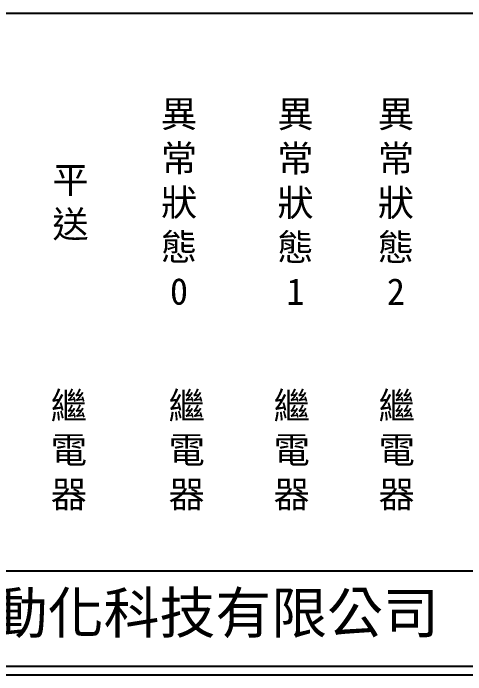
# Model space of a CAD drawing. Extents: x 889 to 1176, y 251 to 455.
# Drawn here: x 955.4 to 1021.6, y 251.2 to 348.2 of the extents above; entities that cross this region are included whole.
import ezdxf

# ---------------------------------------------------------------- set-up
doc = ezdxf.new("R2010")
doc.units = 0
doc.layers.add('圖框層', color=7, linetype='CONTINUOUS')
doc.layers.add('標尺寸層', color=3, linetype='CONTINUOUS')
doc.styles.add('CNS', font='romanc.shx', dxfattribs={"bigfont": 'chineset.shx'})
doc.styles.add('STSL', font='KAIU.TTF')

msp = doc.modelspace()

# ---------------------------------------------------------------- linework, layer by layer
at = {"layer": '圖框層', "color": 7}
for p, q in [((890.321, 266.445), (1174.821, 266.445)), ((890.321, 252.445), (1174.821, 252.445)), ((889.071, 251.195), (1176.071, 251.195))]:
    msp.add_line(p, q, dxfattribs=at)
at = {"layer": '標尺寸層', "color": 7}
msp.add_line((893.818, 348.153), (1171.69, 348.153), dxfattribs=at)

# ---------------------------------------------------------------- texts
at = {"layer": '圖框層', "color": 4, "style": 'STSL'}
msp.add_text('泓陞自動化科技有限公司', height=6, dxfattribs=at).set_placement((927.675, 257.271))
at = {"layer": '標尺寸層', "color": 7, "char_height": 3.9, "attachment_point": 5, "style": 'CNS'}
for s, insert, width in [('{\\fDFKai-SB|b0|i0|c136|p65;異常狀態0}', (979.642, 320.36), 2.84806), ('{\\fDFKai-SB|b0|i0|c136|p65;異常狀態1}', (996.696, 320.36), 2.84806), ('{\\fDFKai-SB|b0|i0|c136|p65;異常狀態2}', (1011.41, 320.36), 2.84806), ('{\\fDFKai-SB|b0|i0|c136|p65;平送}', (963.75, 320.261), 2.84806), ('{\\fDFKai-SB|b0|i0|c136|p65;繼電器}', (963.511, 283.937), 8.6627), ('{\\fDFKai-SB|b0|i0|c136|p65;繼電器}', (980.77, 283.937), 8.6627), ('{\\fDFKai-SB|b0|i0|c136|p65;繼電器}', (996.152, 283.937), 8.6627), ('{\\fDFKai-SB|b0|i0|c136|p65;繼電器}', (1011.535, 283.937), 8.6627)]:
    msp.add_mtext(s, dxfattribs=dict(at, insert=insert, width=width))

doc.saveas('drawing.dxf')
